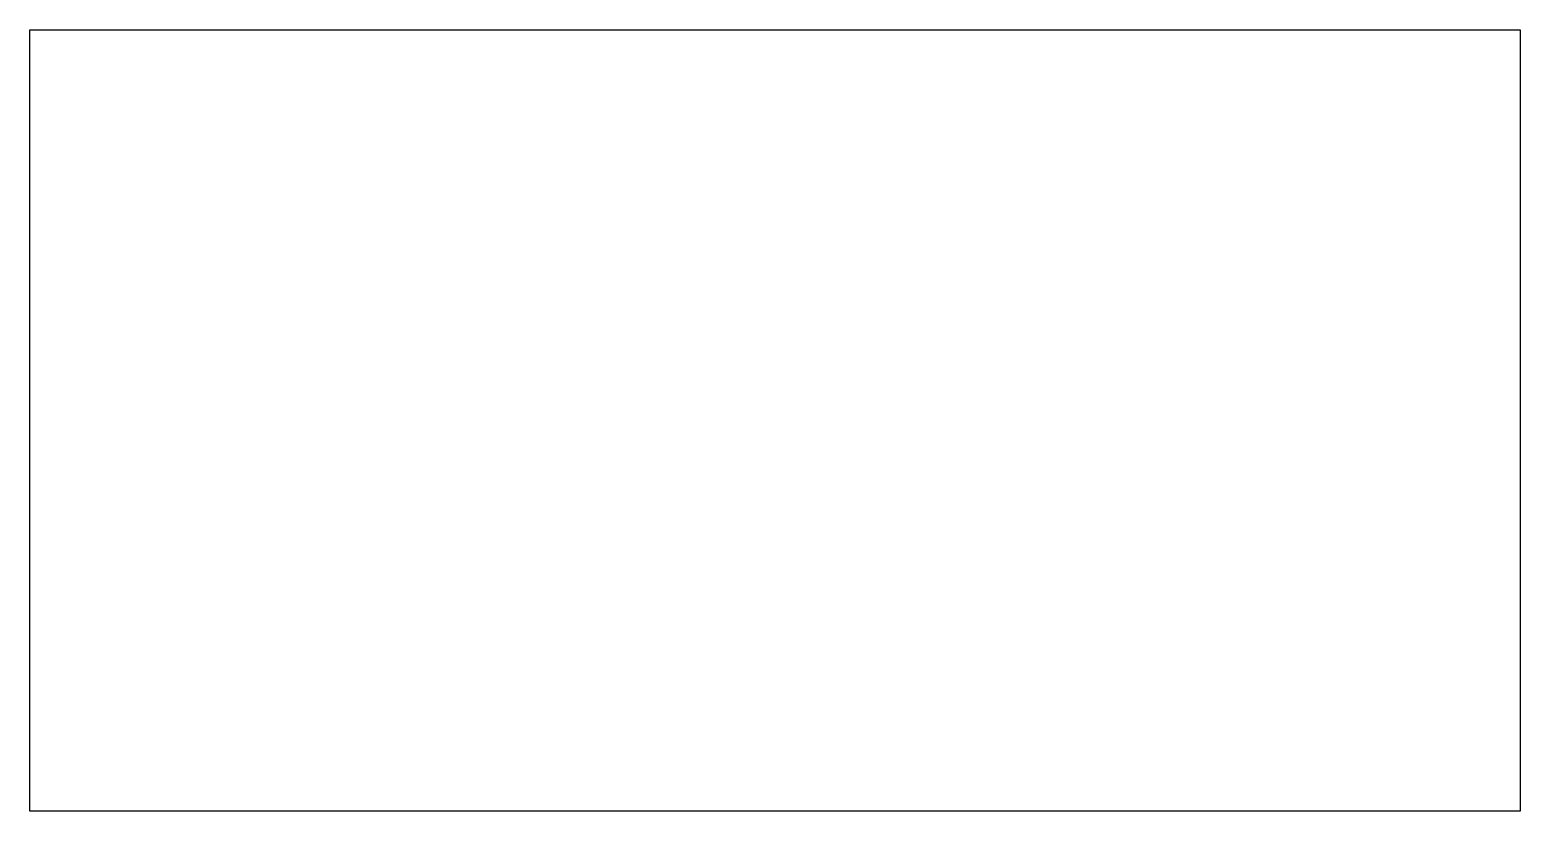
# Model space of a CAD drawing. Extents: x 40 to 132, y -88.2 to -40.
import ezdxf

# ---------------------------------------------------------------- set-up
doc = ezdxf.new("R2010")
doc.units = 0
doc.layers.add('BLACK', color=7, linetype='CONTINUOUS')

msp = doc.modelspace()

# ---------------------------------------------------------------- linework, layer by layer
at = {"layer": 'BLACK', "linetype": 'CONTINUOUS'}
for p, q in [((40, -40), (132, -40)), ((40, -88.199128), (40, -40)), ((132, -40), (132, -88.199128)), ((132, -88.199128), (40, -88.199128))]:
    msp.add_line(p, q, dxfattribs=at)

doc.saveas('drawing.dxf')
